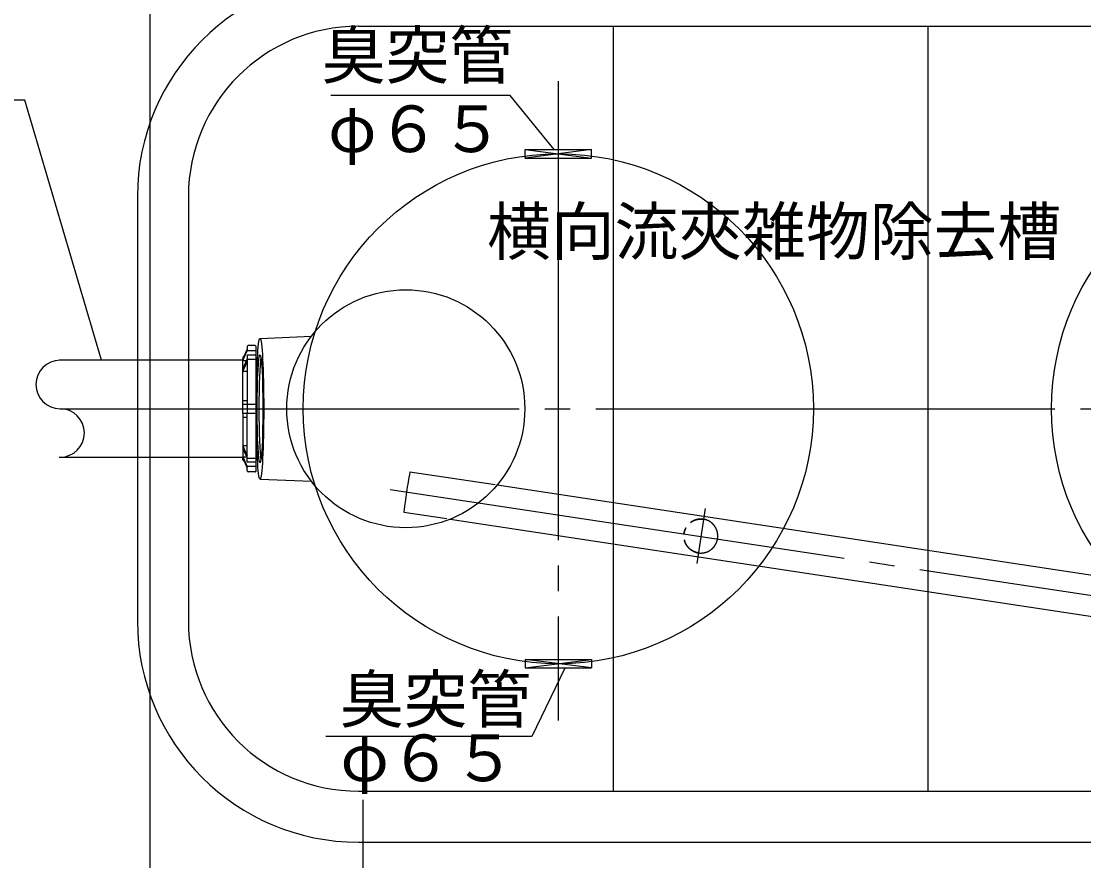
# Model space of a CAD drawing. Units: millimetres, scale not verified. Extents: x -8093 to 8093, y -5792 to 5792.
# Drawn here: x -6639 to -5389, y 427 to 1415 of the extents above; entities that cross this region are included whole.
import ezdxf
from ezdxf.enums import TextEntityAlignment as Align

# ---------------------------------------------------------------- set-up
doc = ezdxf.new("R2010")
doc.units = ezdxf.units.MM
doc.header["$LTSCALE"] = 30
doc.linetypes.add('CHAIN1', pattern=[8, 5, -1, 1, -1])
doc.linetypes.add('LONG_CHAIN', pattern=[21, 18, -1, 1, -1])
doc.layers.add('0-1_00クル-フ-0躯体', color=3, linetype='Continuous', lineweight=25)
doc.layers.add('0-2_00クル-フ-1機器', color=2, linetype='Continuous', lineweight=25)
doc.styles.add('ＭＳ ゴシック', font='')
doc.styles.get('ＭＳ ゴシック').set_extended_font_data('MS Gothic')

msp = doc.modelspace()

# ---------------------------------------------------------------- linework, layer by layer
at = {"layer": '0-1_00クル-フ-0躯体'}
for p, q in [((-6242.24, 1408.84), (-4862.24, 1408.84)), ((-5942.23, 508.84), (-5942.23, 1408.84)), ((-5572.23, 508.84), (-5572.23, 1408.84)), ((-6046.23, 1263.84), (-5968.23, 1253.84)), ((-5968.23, 1263.84), (-6046.23, 1253.84)), ((-5968.23, 1253.84), (-5968.23, 1263.84)), ((-6046.23, 1253.84), (-5968.23, 1253.84)), ((-6502.24, 1208.84), (-6502.24, 708.84)), ((-6442.24, 1208.84), (-6442.24, 708.84)), ((-6358.06, 1041.53), (-6297.65, 1044.13)), ((-6378.09, 1017.12), (-6373.09, 1028.61)), ((-6378.09, 1015.6), (-6373.09, 1026.97)), ((-6373.09, 1032.1), (-6373.09, 1026.97)), ((-6363.09, 1026.97), (-6373.09, 1026.97)), ((-6363.59, 1033.1), (-6372.09, 1033.1)), ((-6363.09, 1032.6), (-6363.09, 885.08)), ((-6378.09, 1015.84), (-6594.07, 1015.84)), ((-6378.09, 1019.1), (-6378.09, 1015.9)), ((-6378.09, 953.58), (-6378.09, 1017.12)), ((-6378.09, 1005.6), (-6373.09, 1016.97)), ((-6378.09, 1015.6), (-6373.69, 1015.6)), ((-6378.09, 1002.62), (-6373.09, 1014.11)), ((-6377.09, 1020.1), (-6376.79, 1020.1)), ((-6373.09, 1021.39), (-6373.09, 953.58)), ((-6373.09, 1016.97), (-6363.09, 1016.97)), ((-6363.09, 1021.89), (-6372.59, 1021.89)), ((-6373.09, 1002.62), (-6378.09, 1002.62)), ((-6378.09, 968.6), (-6373.09, 968.6)), ((-6378.09, 964.1), (-6363.09, 964.1)), ((-6378.09, 953.58), (-6378.09, 900.57)), ((-6378.09, 953.58), (-6363.09, 953.58)), ((-6373.09, 896.29), (-6373.09, 953.58)), ((-6378.09, 949.08), (-6373.09, 949.08)), ((-6373.09, 915.07), (-6378.09, 915.07)), ((-6378.09, 915.07), (-6373.09, 903.57)), ((-6594.07, 901.84), (-6378.09, 901.84)), ((-6378.09, 912.08), (-6373.09, 900.71)), ((-6378.09, 902.08), (-6373.69, 902.08)), ((-6378.09, 902.08), (-6373.09, 890.71)), ((-6378.09, 898.58), (-6378.09, 901.78)), ((-6378.09, 900.57), (-6373.09, 889.07)), ((-6373.09, 900.71), (-6363.09, 900.71)), ((-6377.09, 897.58), (-6376.79, 897.58)), ((-6363.09, 890.71), (-6373.09, 890.71)), ((-6373.09, 885.58), (-6373.09, 890.71)), ((-6363.09, 895.79), (-6372.59, 895.79)), ((-6363.59, 884.58), (-6372.09, 884.58)), ((-6358.06, 876.15), (-6297.65, 873.55)), ((-6181.73, 884.61), (-6081.39, 869.57)), ((-6079.07, 869.22), (-5253.01, 743.91)), ((-6188.85, 837.14), (-6138.34, 829.57)), ((-6134.35, 828.97), (-5253.01, 695.37)), ((-6046.23, 663.84), (-5968.23, 663.84)), ((-6046.23, 653.84), (-5968.23, 663.84)), ((-5968.23, 653.84), (-6046.23, 663.84)), ((-5968.23, 663.84), (-5968.23, 653.84)), ((-6242.24, 508.84), (-4862.24, 508.84)), ((-6242.24, 448.84), (-4862.24, 448.84))]:
    msp.add_line(p, q, dxfattribs=at)
at = {"layer": '0-1_00クル-フ-0躯体', "linetype": 'LONG_CHAIN'}
for p, q in [((-6007.23, 1344.33), (-6007.23, 592.04)), ((-6593.12, 958.84), (-4457.62, 958.84)), ((-6204.94, 863.82), (-4993.93, 680.81)), ((-5844, 776.67), (-5834.31, 841.31))]:
    msp.add_line(p, q, dxfattribs=at)
at = {"layer": '0-1_00クル-フ-0躯体', "color": 4}
for p, q in [((-5999.41, 653.69), (-6038.33, 573.09)), ((-6038.33, 573.09), (-6280.77, 573.09))]:
    msp.add_line(p, q, dxfattribs=at)
for points in [[(-6012.03, 1263.84), (-6063.97, 1327.55), (-6274.81, 1327.55)], [(-6544.49, 1015.84), (-6634.82, 1321.85), (-6931.36, 1321.85)]]:
    msp.add_lwpolyline(points, dxfattribs=at)
at = {"layer": '0-1_00クル-フ-0躯体'}
for points in [[(-6046.23, 1253.84), (-6046.23, 1263.84), (-5968.23, 1263.84)], [(-5845.08, 828.26), (-5845.34, 828.18), (-5845.59, 828.11), (-5845.82, 828.04), (-5846.03, 827.98), (-5846.23, 827.91), (-5846.42, 827.85), (-5846.61, 827.77), (-5846.81, 827.7), (-5847.01, 827.61), (-5847.23, 827.52), (-5847.46, 827.42), (-5847.7, 827.31), (-5847.95, 827.19), (-5848.2, 827.07), (-5848.46, 826.95), (-5848.71, 826.83), (-5848.94, 826.72), (-5849.17, 826.6), (-5849.37, 826.5), (-5849.56, 826.39), (-5849.74, 826.29), (-5849.91, 826.19), (-5850.08, 826.09), (-5850.26, 825.98), (-5850.43, 825.87), (-5850.62, 825.74), (-5850.81, 825.6), (-5851.02, 825.46), (-5851.24, 825.31), (-5851.45, 825.15), (-5851.67, 824.99)], [(-5851.6, 825), (-5851.38, 825.16), (-5851.17, 825.32), (-5850.95, 825.47), (-5850.74, 825.61), (-5850.54, 825.75), (-5850.36, 825.88), (-5850.18, 825.99), (-5850.01, 826.1), (-5849.83, 826.2), (-5849.66, 826.3), (-5849.48, 826.4), (-5849.29, 826.51), (-5849.08, 826.61), (-5848.86, 826.73), (-5848.62, 826.84), (-5848.37, 826.96), (-5848.11, 827.08), (-5847.86, 827.2), (-5847.6, 827.32), (-5847.36, 827.43), (-5847.13, 827.53), (-5846.91, 827.62), (-5846.71, 827.7), (-5846.52, 827.78), (-5846.33, 827.85), (-5846.13, 827.92), (-5845.94, 827.98), (-5845.73, 828.05), (-5845.5, 828.11), (-5845.26, 828.18), (-5845, 828.25), (-5844.73, 828.32), (-5844.46, 828.39), (-5844.18, 828.46), (-5843.91, 828.53), (-5843.65, 828.59), (-5843.4, 828.65), (-5843.17, 828.7), (-5842.96, 828.74)], [(-5836.51, 828.82), (-5836.74, 828.85), (-5836.83, 828.87), (-5836.95, 828.88), (-5837.08, 828.9), (-5837.22, 828.92), (-5837.38, 828.94), (-5837.54, 828.96), (-5837.71, 828.98), (-5837.88, 829), (-5838.05, 829.02), (-5838.23, 829.03), (-5838.41, 829.04), (-5838.59, 829.05), (-5838.79, 829.05), (-5839, 829.05), (-5839.23, 829.05), (-5839.47, 829.05), (-5839.73, 829.04), (-5840.01, 829.03), (-5840.3, 829.02), (-5840.59, 829), (-5840.89, 828.99), (-5841.18, 828.97), (-5841.45, 828.95), (-5841.71, 828.93), (-5841.95, 828.9), (-5842.18, 828.88), (-5842.39, 828.85), (-5842.6, 828.82), (-5842.8, 828.79), (-5843.01, 828.75), (-5843.23, 828.71), (-5843.46, 828.66), (-5843.72, 828.6), (-5843.98, 828.54), (-5844.25, 828.47), (-5844.53, 828.4), (-5844.81, 828.33), (-5845.08, 828.26)], [(-5842.96, 828.74), (-5842.75, 828.78), (-5842.55, 828.81), (-5842.35, 828.84), (-5842.14, 828.87), (-5841.92, 828.89), (-5841.68, 828.91), (-5841.43, 828.93), (-5841.16, 828.95), (-5840.87, 828.97), (-5840.58, 828.99), (-5840.3, 829.01), (-5840.01, 829.02), (-5839.74, 829.03), (-5839.48, 829.04), (-5839.24, 829.04), (-5839.01, 829.04), (-5838.8, 829.04), (-5838.61, 829.04), (-5838.42, 829.03), (-5838.24, 829.02), (-5838.07, 829.01), (-5837.89, 829), (-5837.72, 828.98), (-5837.54, 828.96), (-5837.38, 828.94), (-5837.22, 828.92), (-5837.07, 828.9), (-5836.93, 828.88), (-5836.81, 828.86), (-5836.47, 828.81)], [(-5835.48, 828.65), (-5835.64, 828.68), (-5835.8, 828.71), (-5835.94, 828.73), (-5836.07, 828.75), (-5836.18, 828.77), (-5836.51, 828.82)], [(-5827.28, 824.88), (-5827.43, 825), (-5827.59, 825.12), (-5827.76, 825.24), (-5827.94, 825.37), (-5828.13, 825.5), (-5828.34, 825.63), (-5828.57, 825.78), (-5828.8, 825.93), (-5829.04, 826.08), (-5829.28, 826.23), (-5829.52, 826.37), (-5829.75, 826.51), (-5829.97, 826.63), (-5830.17, 826.75), (-5830.37, 826.85), (-5830.55, 826.95), (-5830.74, 827.04), (-5830.92, 827.13), (-5831.11, 827.22), (-5831.32, 827.31), (-5831.54, 827.4), (-5831.78, 827.5), (-5832.03, 827.6), (-5832.3, 827.7), (-5832.57, 827.8), (-5832.84, 827.9), (-5833.11, 828), (-5833.37, 828.09), (-5833.62, 828.17), (-5833.85, 828.25), (-5834.06, 828.31), (-5834.26, 828.37), (-5834.45, 828.43), (-5834.63, 828.47), (-5834.81, 828.52), (-5834.98, 828.55), (-5835.14, 828.59), (-5835.31, 828.62), (-5835.48, 828.65)], [(-5821.63, 817.79), (-5821.75, 818.03), (-5821.87, 818.28), (-5821.99, 818.51), (-5822.1, 818.73), (-5822.21, 818.93), (-5822.31, 819.12), (-5822.41, 819.29), (-5822.5, 819.46), (-5822.6, 819.62), (-5822.71, 819.79), (-5822.82, 819.96), (-5822.95, 820.14), (-5823.08, 820.34), (-5823.22, 820.54), (-5823.37, 820.75), (-5823.53, 820.96), (-5823.68, 821.18), (-5823.84, 821.39), (-5823.99, 821.58), (-5824.13, 821.77), (-5824.27, 821.94), (-5824.4, 822.11), (-5824.53, 822.26), (-5824.66, 822.41), (-5824.79, 822.55), (-5824.93, 822.7), (-5825.07, 822.85), (-5825.23, 823.01), (-5825.41, 823.19), (-5825.6, 823.37), (-5825.79, 823.56), (-5825.99, 823.75), (-5826.2, 823.93), (-5826.4, 824.12), (-5826.59, 824.29), (-5826.78, 824.46), (-5826.95, 824.61), (-5827.12, 824.75), (-5827.28, 824.88)], [(-5857.24, 818.61), (-5857.36, 818.4), (-5857.47, 818.2), (-5857.57, 818.01), (-5857.67, 817.82), (-5857.76, 817.63), (-5857.85, 817.43), (-5857.94, 817.22), (-5858.03, 816.99), (-5858.13, 816.75), (-5858.24, 816.49), (-5858.34, 816.22), (-5858.44, 815.94), (-5858.54, 815.66), (-5858.64, 815.39), (-5858.73, 815.12), (-5858.82, 814.87), (-5858.89, 814.64), (-5858.96, 814.42), (-5859.02, 814.21), (-5859.07, 814.01), (-5859.13, 813.8), (-5859.17, 813.59), (-5859.22, 813.37), (-5859.26, 813.13), (-5859.31, 812.88), (-5859.36, 812.6), (-5859.4, 812.32), (-5859.45, 812.03), (-5859.49, 811.75), (-5859.53, 811.46)], [(-5859.49, 811.45), (-5859.45, 811.73), (-5859.41, 812.03), (-5859.36, 812.32), (-5859.32, 812.61), (-5859.27, 812.88), (-5859.22, 813.14), (-5859.18, 813.38), (-5859.13, 813.61), (-5859.08, 813.82), (-5859.03, 814.03), (-5858.97, 814.24), (-5858.91, 814.45), (-5858.85, 814.67), (-5858.77, 814.9), (-5858.68, 815.15), (-5858.59, 815.42), (-5858.49, 815.7), (-5858.39, 815.97), (-5858.29, 816.25), (-5858.18, 816.53), (-5858.08, 816.79), (-5857.98, 817.03), (-5857.88, 817.26), (-5857.79, 817.47), (-5857.7, 817.67), (-5857.6, 817.86), (-5857.51, 818.05), (-5857.4, 818.24), (-5857.3, 818.44), (-5857.17, 818.65)], [(-5819.67, 808.32), (-5819.67, 808.54), (-5819.67, 808.76), (-5819.67, 809.01), (-5819.67, 809.27), (-5819.68, 809.55), (-5819.69, 809.84), (-5819.71, 810.13), (-5819.72, 810.43), (-5819.74, 810.72), (-5819.76, 811), (-5819.78, 811.26), (-5819.8, 811.5), (-5819.83, 811.73), (-5819.85, 811.95), (-5819.88, 812.16), (-5819.92, 812.36), (-5819.96, 812.58), (-5820, 812.8), (-5820.05, 813.04), (-5820.11, 813.29), (-5820.17, 813.56), (-5820.24, 813.83), (-5820.31, 814.11), (-5820.38, 814.4), (-5820.45, 814.67), (-5820.53, 814.93), (-5820.6, 815.18), (-5820.67, 815.41), (-5820.73, 815.62), (-5820.8, 815.82), (-5820.87, 816.02), (-5820.94, 816.21), (-5821.02, 816.4), (-5821.1, 816.6), (-5821.19, 816.82), (-5821.29, 817.04), (-5821.4, 817.29), (-5821.52, 817.53), (-5821.63, 817.79)], [(-5856.75, 798.79), (-5856.85, 798.97), (-5856.95, 799.15), (-5857.06, 799.35), (-5857.18, 799.57), (-5857.3, 799.8), (-5857.42, 800.04), (-5857.55, 800.29), (-5857.67, 800.54), (-5857.79, 800.79), (-5857.9, 801.03), (-5858.01, 801.25), (-5858.11, 801.47), (-5858.19, 801.67), (-5858.27, 801.86), (-5858.35, 802.05), (-5858.42, 802.25), (-5858.49, 802.45), (-5858.56, 802.66), (-5858.63, 802.89), (-5858.71, 803.13), (-5858.78, 803.4), (-5858.86, 803.67), (-5858.94, 803.95), (-5859.01, 804.24), (-5859.09, 804.51)], [(-5859.07, 804.3), (-5859, 804.02), (-5858.92, 803.74), (-5858.84, 803.46), (-5858.77, 803.2), (-5858.69, 802.95), (-5858.62, 802.72), (-5858.55, 802.51), (-5858.48, 802.31), (-5858.41, 802.11), (-5858.34, 801.92), (-5858.26, 801.73), (-5858.17, 801.52), (-5858.07, 801.31), (-5857.97, 801.08), (-5857.85, 800.84), (-5857.74, 800.59), (-5857.61, 800.34), (-5857.49, 800.09), (-5857.36, 799.84), (-5857.24, 799.61), (-5857.13, 799.39), (-5857.02, 799.19), (-5856.91, 799), (-5856.81, 798.83), (-5856.71, 798.66), (-5856.61, 798.49), (-5856.5, 798.33), (-5856.38, 798.16), (-5856.25, 797.97), (-5856.11, 797.78), (-5855.96, 797.57), (-5855.81, 797.36), (-5855.65, 797.15), (-5855.49, 796.94), (-5855.33, 796.73), (-5855.17, 796.53), (-5855.02, 796.34), (-5854.88, 796.17), (-5854.75, 796)], [(-5822.34, 799.06), (-5822.2, 799.3), (-5822.07, 799.53), (-5821.96, 799.74), (-5821.85, 799.94), (-5821.75, 800.13), (-5821.66, 800.32), (-5821.57, 800.51), (-5821.48, 800.71), (-5821.39, 800.92), (-5821.3, 801.14), (-5821.2, 801.39), (-5821.1, 801.65), (-5821, 801.92), (-5820.9, 802.2), (-5820.8, 802.48), (-5820.7, 802.75), (-5820.61, 803.01), (-5820.53, 803.26), (-5820.46, 803.5), (-5820.39, 803.72), (-5820.33, 803.92), (-5820.28, 804.13), (-5820.23, 804.34), (-5820.18, 804.55), (-5820.13, 804.77), (-5820.09, 805.01), (-5820.04, 805.26), (-5820, 805.54), (-5819.95, 805.82), (-5819.91, 806.11), (-5819.86, 806.4), (-5819.83, 806.68), (-5819.79, 806.95), (-5819.76, 807.21), (-5819.73, 807.45), (-5819.71, 807.68), (-5819.69, 807.89), (-5819.68, 808.1), (-5819.67, 808.32)], [(-5850.39, 792.29), (-5850.62, 792.44), (-5850.83, 792.57), (-5851.02, 792.7), (-5851.21, 792.83), (-5851.38, 792.95), (-5851.54, 793.07), (-5851.7, 793.19), (-5851.87, 793.32), (-5852.03, 793.46), (-5852.21, 793.61), (-5852.41, 793.77), (-5852.61, 793.95), (-5852.81, 794.13), (-5853.02, 794.32), (-5853.23, 794.51), (-5853.44, 794.7), (-5853.63, 794.88), (-5853.81, 795.06), (-5853.98, 795.22), (-5854.13, 795.37), (-5854.27, 795.52), (-5854.41, 795.67), (-5854.54, 795.82), (-5854.68, 795.97), (-5854.81, 796.13), (-5854.96, 796.31), (-5855.11, 796.5), (-5855.26, 796.7), (-5855.42, 796.91), (-5855.59, 797.12), (-5855.75, 797.34), (-5855.9, 797.55), (-5856.05, 797.75), (-5856.19, 797.95), (-5856.32, 798.13), (-5856.43, 798.3), (-5856.54, 798.46), (-5856.65, 798.63), (-5856.75, 798.79)], [(-5854.75, 796), (-5854.62, 795.85), (-5854.49, 795.7), (-5854.35, 795.56), (-5854.21, 795.41), (-5854.06, 795.25), (-5853.89, 795.09), (-5853.71, 794.92), (-5853.52, 794.73), (-5853.32, 794.55), (-5853.11, 794.36), (-5852.9, 794.17), (-5852.69, 793.98), (-5852.49, 793.81), (-5852.3, 793.64), (-5852.12, 793.49), (-5851.96, 793.35), (-5851.79, 793.22), (-5851.63, 793.1), (-5851.46, 792.98), (-5851.29, 792.85), (-5851.11, 792.73), (-5850.91, 792.6), (-5850.7, 792.46), (-5850.47, 792.31), (-5850.23, 792.16), (-5849.99, 792.01), (-5849.74, 791.86), (-5849.5, 791.72), (-5849.26, 791.58), (-5849.04, 791.46), (-5848.83, 791.34), (-5848.64, 791.23), (-5848.45, 791.13), (-5848.26, 791.04), (-5848.07, 790.95), (-5847.87, 790.86), (-5847.67, 790.77), (-5847.44, 790.68), (-5847.2, 790.59)], [(-5842.4, 789.26), (-5842.64, 789.29), (-5842.74, 789.31), (-5842.86, 789.33), (-5842.99, 789.35), (-5843.14, 789.37), (-5843.3, 789.4), (-5843.47, 789.43), (-5843.64, 789.46), (-5843.81, 789.49), (-5843.98, 789.53), (-5844.16, 789.57), (-5844.33, 789.62), (-5844.51, 789.66), (-5844.7, 789.72), (-5844.9, 789.78), (-5845.11, 789.84), (-5845.34, 789.92), (-5845.59, 790), (-5845.84, 790.09), (-5846.11, 790.19), (-5846.38, 790.29), (-5846.65, 790.39), (-5846.92, 790.49), (-5847.17, 790.59), (-5847.41, 790.69), (-5847.63, 790.78), (-5847.83, 790.87), (-5848.03, 790.95), (-5848.21, 791.04), (-5848.39, 791.13), (-5848.58, 791.23), (-5848.77, 791.33), (-5848.98, 791.45), (-5849.2, 791.57), (-5849.43, 791.71), (-5849.67, 791.85), (-5849.91, 792), (-5850.15, 792.15), (-5850.39, 792.29)], [(-5847.2, 790.59), (-5846.94, 790.49), (-5846.67, 790.38), (-5846.4, 790.28), (-5846.12, 790.18), (-5845.85, 790.08), (-5845.59, 789.99), (-5845.34, 789.91), (-5845.1, 789.83), (-5844.89, 789.77), (-5844.68, 789.71), (-5844.47, 789.65), (-5844.26, 789.6), (-5844.05, 789.55), (-5843.82, 789.5), (-5843.57, 789.46), (-5843.31, 789.41), (-5843.03, 789.36), (-5842.73, 789.31), (-5842.44, 789.27), (-5842.14, 789.22), (-5841.85, 789.18), (-5841.56, 789.14), (-5841.3, 789.11), (-5841.05, 789.09), (-5840.82, 789.07), (-5840.6, 789.05), (-5840.38, 789.04), (-5840.17, 789.03), (-5839.96, 789.03), (-5839.73, 789.03), (-5839.49, 789.03), (-5839.23, 789.04), (-5838.95, 789.05), (-5838.66, 789.06), (-5838.37, 789.08), (-5838.08, 789.1), (-5837.8, 789.11), (-5837.53, 789.14), (-5837.27, 789.16)], [(-5837.27, 789.16), (-5837.03, 789.18), (-5836.81, 789.21), (-5836.6, 789.23), (-5836.4, 789.26), (-5836.19, 789.3), (-5835.99, 789.34), (-5835.77, 789.38), (-5835.54, 789.43), (-5835.3, 789.49), (-5835.04, 789.55), (-5834.77, 789.62), (-5834.49, 789.69), (-5834.22, 789.76), (-5833.95, 789.84), (-5833.7, 789.91), (-5833.46, 789.98), (-5833.23, 790.05), (-5833.03, 790.12), (-5832.83, 790.18), (-5832.64, 790.25), (-5832.45, 790.32), (-5832.26, 790.4), (-5832.07, 790.48), (-5831.85, 790.58), (-5831.63, 790.68), (-5831.39, 790.79), (-5831.15, 790.91), (-5830.9, 791.03), (-5830.65, 791.15), (-5830.41, 791.27), (-5830.17, 791.39), (-5829.96, 791.5), (-5829.76, 791.61), (-5829.57, 791.71), (-5829.39, 791.82), (-5829.23, 791.92), (-5829.06, 792.02), (-5828.89, 792.13), (-5828.72, 792.24)], [(-5828.72, 792.24), (-5828.54, 792.37), (-5828.35, 792.51), (-5828.14, 792.65), (-5827.94, 792.81), (-5827.73, 792.96), (-5827.51, 793.12), (-5827.31, 793.28), (-5827.11, 793.43), (-5826.93, 793.58), (-5826.76, 793.72), (-5826.6, 793.85), (-5826.45, 793.98), (-5826.3, 794.1), (-5826.16, 794.23), (-5826.02, 794.37), (-5825.87, 794.52), (-5825.71, 794.68), (-5825.53, 794.86), (-5825.35, 795.05), (-5825.17, 795.24), (-5824.98, 795.45), (-5824.79, 795.65), (-5824.61, 795.86), (-5824.44, 796.06), (-5824.27, 796.24), (-5824.12, 796.42), (-5823.98, 796.59), (-5823.85, 796.75), (-5823.73, 796.91), (-5823.61, 797.08), (-5823.48, 797.25), (-5823.36, 797.44), (-5823.23, 797.63), (-5823.09, 797.85), (-5822.94, 798.08), (-5822.79, 798.32), (-5822.64, 798.57), (-5822.49, 798.82), (-5822.34, 799.06)], [(-6046.23, 663.84), (-6046.23, 653.84), (-5968.23, 653.84)]]:
    msp.add_lwpolyline(points, dxfattribs=at)
for centre, radius in [((-6007.23, 958.84), 300), ((-5127.23, 958.84), 300), ((-6186.63, 958.84), 140)]:
    msp.add_circle(centre, radius, dxfattribs=at)
for centre, radius, start, end in [((-6242.24, 1208.84), 260, 90, 180), ((-6242.24, 1208.84), 200, 90, 180), ((-6372.09, 1032.1), 1, 90, 180), ((-6363.59, 1032.6), 0.499, 0, 90), ((-6593.13, 987.34), 28.5, 90, 270), ((-6377.09, 1019.1), 1, 90, 180), ((-6372.59, 1021.39), 0.499, 90, 180), ((-6593.13, 930.34), 28.5, 270, 90), ((-6377.09, 898.58), 1, 180, 270), ((-6372.59, 896.29), 0.499, 180, 270), ((-6372.09, 885.58), 1, 180, 270), ((-6363.59, 885.08), 0.499, 270, 0), ((-6242.24, 708.84), 260, 180, 270), ((-6242.24, 708.84), 200, 180, 270)]:
    msp.add_arc(centre, radius, start, end, dxfattribs=at)
for centre, major_axis in [((-6358.05, 958.84), (0, 82.69)), ((-6358.06, 958.84), (0, 63.5))]:
    msp.add_ellipse(centre, major_axis=major_axis, ratio=0.052408, dxfattribs=at)
for centre, major_axis, ratio, start_param, end_param in [((-6356.06, 958.84), (0, -63.5), 0.052408, 3.4472318, 5.9775462), ((-6185.29, 860.87), (3.56, 23.73), 0.019197, 6.2831853, 9.424778)]:
    msp.add_ellipse(centre, major_axis=major_axis, ratio=ratio, start_param=start_param, end_param=end_param, dxfattribs=at)
at = {"layer": '0-2_00クル-フ-1機器'}
msp.add_line((-6487.24, 148.84), (-6487.24, 1768.84), dxfattribs=at)
at = {"layer": '0-2_00クル-フ-1機器', "linetype": 'CHAIN1'}
msp.add_line((-6237.24, 498.84), (-6237.24, 98.84), dxfattribs=at)

# ---------------------------------------------------------------- texts
at = {"layer": '0-1_00クル-フ-0躯体', "color": 4, "style": 'ＭＳ ゴシック'}
for s, p in [('臭突管', (-6285.37, 1330.84)), ('φ６５', (-6277.92, 1244.25)), ('横向流夾雑物除去槽', (-6091.04, 1123.47)), ('臭突管', (-6264.06, 573.08)), ('φ６５', (-6263.39, 504.06))]:
    msp.add_text(s, height=54.99, dxfattribs=at).set_placement(p, align=Align.BOTTOM_LEFT)

doc.saveas('drawing.dxf')
